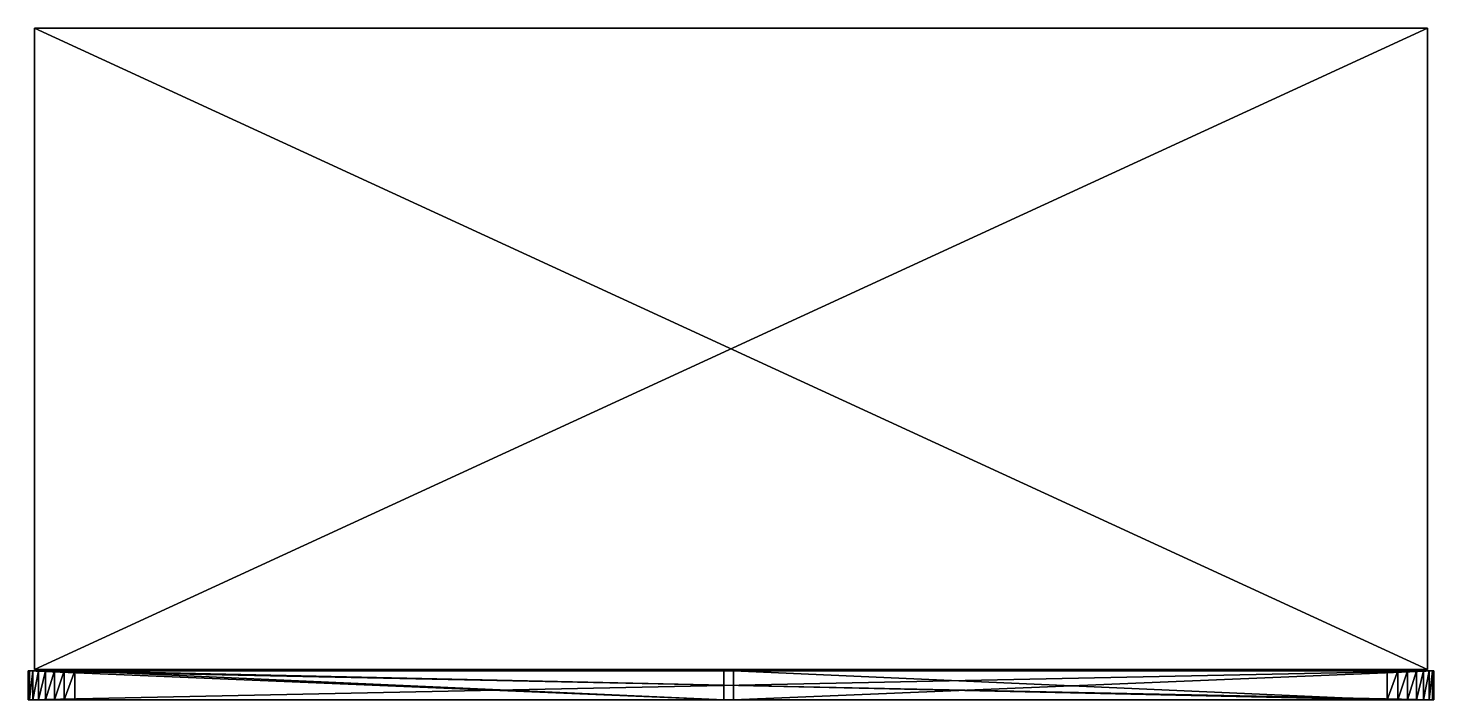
# Model space of a CAD drawing. Header units: centimetres. Extents: x -484 to 484, y -232 to 232.
import ezdxf

# ---------------------------------------------------------------- set-up
doc = ezdxf.new("R2010")
doc.units = ezdxf.units.CM
doc.layers.add('beige', color=7, linetype='Continuous', true_color=0xe1c657)
doc.layers.add('grey', color=7, linetype='Continuous', true_color=0xe1c657)

msp = doc.modelspace()

# ---------------------------------------------------------------- meshes
at = {"layer": 'beige', "color": 93, "true_color": 0x57e157}
mesh = msp.add_polyface(dxfattribs=at)
corners = [(484.38, -211.5, 472.82), (483.52, -211.5, 480.21), (481.1, -211.5, 487), (477.29, -211.5, 492.98), (472.29, -211.5, 497.98), (466.3, -211.5, 501.79), (459.51, -211.5, 504.22), (452.12, -211.5, 505.07), (-452.12, -211.5, 505.07), (-459.51, -211.5, 504.22), (-466.3, -211.5, 501.79), (-472.29, -211.5, 497.98), (-477.29, -211.5, 492.99), (-481.1, -211.5, 487), (-483.52, -211.5, 480.21), (-484.38, -211.5, 472.82), (484.38, -231.5, 472.82), (483.52, -231.5, 480.21), (481.1, -231.5, 487), (477.29, -231.5, 492.98), (472.29, -231.5, 497.98), (466.3, -231.5, 501.79), (459.51, -231.5, 504.22), (452.12, -231.5, 505.07), (-452.12, -231.5, 505.07), (-459.51, -231.5, 504.22), (-466.3, -231.5, 501.79), (-472.29, -231.5, 497.98), (-477.29, -231.5, 492.99), (-481.1, -231.5, 487), (-483.52, -231.5, 480.21), (-484.38, -231.5, 472.82), (484.38, -211.5, -468.51), (483.52, -211.5, -475.9), (483.52, -231.5, -475.9), (484.38, -231.5, -468.51), (481.1, -211.5, -482.69), (481.1, -231.5, -482.69), (477.29, -211.5, -488.68), (477.29, -231.5, -488.68), (472.29, -211.5, -493.68), (472.29, -231.5, -493.68), (466.3, -211.5, -497.49), (466.3, -231.5, -497.49), (459.51, -211.5, -499.92), (459.51, -231.5, -499.92), (452.12, -211.5, -500.77), (452.12, -231.5, -500.77), (1.75, -211.5, -500.77), (1.75, -231.5, -500.77), (-452.12, -211.5, -500.77), (-459.51, -211.5, -499.92), (-459.51, -231.5, -499.92), (-452.12, -231.5, -500.77), (-466.3, -211.5, -497.49), (-466.3, -231.5, -497.49), (-472.29, -211.5, -493.68), (-472.29, -231.5, -493.68), (-477.29, -211.5, -488.68), (-477.29, -231.5, -488.68), (-481.1, -211.5, -482.69), (-481.1, -231.5, -482.69), (-483.52, -211.5, -475.9), (-483.52, -231.5, -475.9), (-484.38, -211.5, -468.51), (-484.38, -231.5, -468.51), (-4.86, -211.5, -500.77), (-4.86, -231.5, -500.77), (484.38, -231.5, 304.55), (-484.38, -211.5, 304.55), (-484.38, -231.5, 304.55), (484.38, -211.5, 304.55), (-484.38, -231.5, 93.62), (-4.86, -231.5, 93.62), (1.75, -211.5, 93.62), (484.38, -211.5, 93.62), (484.38, -231.5, 93.62), (-484.38, -211.5, 93.62), (-4.86, -211.5, 93.62), (1.75, -231.5, 93.62), (484.38, -231.5, 298.15), (-484.38, -211.5, 298.15), (-484.38, -231.5, 298.15), (484.38, -211.5, 298.15), (-484.38, -231.5, 100.02), (484.38, -211.5, 100.02), (484.38, -231.5, 100.02), (-484.38, -211.5, 100.02)]
mesh.append_faces([[corners[k] for k in face] for face in [(7, 69, 8)]], dxfattribs={"vtx0": -1, "vtx1": -1, "color": 93})
mesh.append_faces([[corners[k] for k in face] for face in [(7, 5, 3), (7, 3, 1), (7, 1, 71), (12, 10, 8), (15, 12, 8), (17, 19, 21), (17, 21, 23), (25, 27, 30), (24, 30, 70), (17, 23, 68), (66, 51, 56), (56, 60, 64), (66, 56, 64), (65, 61, 57), (65, 57, 52), (65, 52, 67), (32, 36, 40), (32, 40, 44), (32, 44, 48), (49, 45, 41), (41, 37, 35), (49, 41, 35)]], dxfattribs={"vtx0": -1, "vtx1": -1, "vtx2": -1, "color": 93})
mesh.append_faces([[corners[k] for k in face] for face in [(7, 71, 69), (24, 70, 68), (66, 64, 77), (65, 67, 73), (32, 48, 74), (49, 35, 76)]], dxfattribs={"vtx0": -1, "vtx2": -1, "color": 93})
mesh.append_faces([[corners[k] for k in face] for face in [(16, 17, 68), (78, 66, 77), (72, 65, 73), (75, 32, 74), (79, 49, 76)]], dxfattribs={"vtx1": -1, "color": 93})
mesh.append_faces([[corners[k] for k in face] for face in [(15, 14, 12), (69, 15, 8), (27, 28, 30), (24, 25, 30), (23, 24, 68)]], dxfattribs={"vtx1": -1, "vtx2": -1, "color": 93})
mesh.append_faces([[corners[k] for k in face] for face in [(17, 16, 0), (0, 1, 17), (18, 17, 1), (1, 2, 18), (19, 18, 2), (2, 3, 19), (20, 19, 3), (3, 4, 20), (21, 20, 4), (4, 5, 21), (22, 21, 5), (5, 6, 22), (23, 22, 6), (6, 7, 23), (8, 24, 23), (23, 7, 8), (25, 24, 8), (8, 9, 25), (26, 25, 9), (9, 10, 26), (27, 26, 10), (10, 11, 27), (28, 27, 11), (11, 12, 28), (29, 28, 12), (12, 13, 29), (30, 29, 13), (13, 14, 30), (31, 30, 14), (14, 15, 31), (69, 70, 31), (31, 15, 69), (7, 6, 5), (5, 4, 3), (3, 2, 1), (1, 0, 71), (14, 13, 12), (12, 11, 10), (10, 9, 8), (16, 68, 71), (71, 0, 16), (34, 33, 32), (32, 35, 34), (37, 36, 33), (33, 34, 37), (39, 38, 36), (36, 37, 39), (41, 40, 38), (38, 39, 41), (43, 42, 40), (40, 41, 43), (45, 44, 42), (42, 43, 45), (47, 46, 44), (44, 45, 47), (48, 46, 47), (47, 49, 48), (52, 51, 50), (50, 53, 52), (55, 54, 51), (51, 52, 55), (57, 56, 54), (54, 55, 57), (59, 58, 56), (56, 57, 59), (61, 60, 58), (58, 59, 61), (63, 62, 60), (60, 61, 63), (65, 64, 62), (62, 63, 65), (50, 66, 67), (67, 53, 50), (17, 18, 19), (19, 20, 21), (21, 22, 23), (25, 26, 27), (28, 29, 30), (30, 31, 70), (87, 84, 82), (82, 81, 87), (83, 85, 87), (87, 81, 83), (86, 85, 83), (83, 80, 86), (82, 84, 86), (86, 80, 82), (64, 65, 72), (72, 77, 64), (66, 50, 51), (51, 54, 56), (56, 58, 60), (60, 62, 64), (65, 63, 61), (61, 59, 57), (57, 55, 52), (52, 53, 67), (32, 33, 36), (36, 38, 40), (40, 42, 44), (44, 46, 48), (35, 32, 75), (75, 76, 35), (67, 66, 78), (78, 73, 67), (49, 47, 45), (45, 43, 41), (41, 39, 37), (37, 34, 35), (48, 49, 79), (79, 74, 48), (71, 68, 70), (70, 69, 71), (80, 83, 81), (81, 82, 80), (85, 86, 84), (84, 87, 85), (73, 78, 77), (77, 72, 73), (79, 76, 75), (75, 74, 79)]], dxfattribs={"vtx2": -1, "color": 93})
at = {"layer": 'grey', "color": 93, "true_color": 0x57e157}
mesh = msp.add_polyface(dxfattribs=at)
corners = [(479.92, 231.5, 471.41), (-480.03, 231.5, 471.41), (-480.03, 231.5, -505.07), (479.92, 231.5, -505.07), (479.92, -210.45, 471.41), (-480.03, -210.45, 471.41), (-480.03, -210.45, -505.07), (479.92, -210.45, -505.07)]
mesh.append_faces([[corners[k] for k in face] for face in [(5, 4, 0), (0, 1, 5), (6, 5, 1), (1, 2, 6), (7, 6, 2), (2, 3, 7), (4, 7, 3), (3, 0, 4), (2, 1, 0), (0, 3, 2), (4, 5, 6), (6, 7, 4)]], dxfattribs={"vtx2": -1, "color": 93})

doc.saveas('drawing.dxf')
